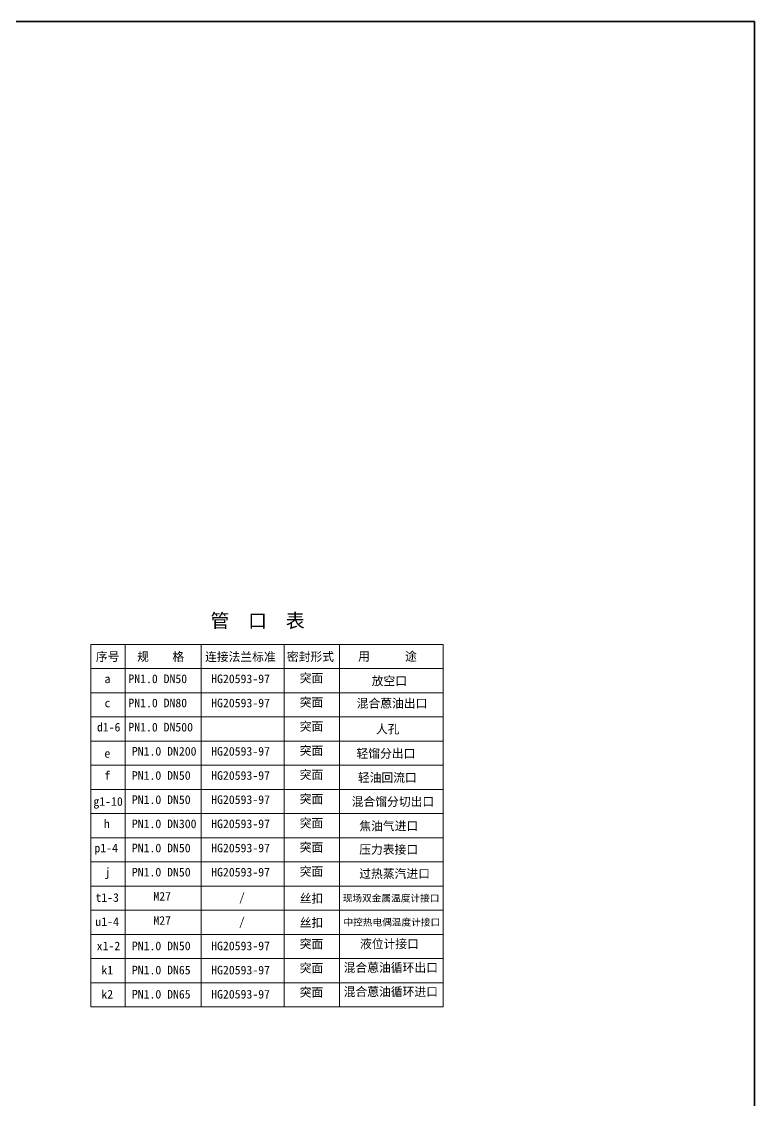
# Model space of a CAD drawing. Header units: millimetres. Extents: x -23892 to 57527, y -540 to 34444.
# Drawn here: x -12012 to -132, y 16945 to 34444 of the extents above; entities that cross this region are included whole.
import ezdxf

# ---------------------------------------------------------------- set-up
doc = ezdxf.new("R2010")
doc.units = ezdxf.units.MM
doc.layers.get('0').update_dxf_attribs({"lineweight": 0})
doc.layers.add('CAXA4', color=3, linetype='Continuous', lineweight=25)
doc.layers.add('粗实线', color=7, linetype='Continuous', lineweight=35)
doc.styles.get("Standard").update_dxf_attribs({"font": ''})
doc.styles.get('Standard').set_extended_font_data('FangSong')

msp = doc.modelspace()

# ---------------------------------------------------------------- linework, layer by layer
at = {"color": 0, "linetype": 'Continuous', "lineweight": 0}
for p, q in [((-10890.5666, 24340.6915), (-5178.5666, 24340.6915)), ((-10890.5666, 18460.6915), (-10890.5666, 24340.6915)), ((-10330.5666, 18460.6915), (-10330.5666, 24340.6915)), ((-9098.5666, 18460.6915), (-9098.5666, 24340.6915)), ((-7754.5666, 18460.6915), (-7754.5666, 24340.6915)), ((-6858.5666, 18460.6915), (-6858.5666, 24340.6915)), ((-5178.5666, 18460.6915), (-5178.5666, 24340.6915)), ((-10890.5666, 23948.6915), (-5178.5666, 23948.6915)), ((-10890.5666, 23556.6915), (-5178.5666, 23556.6915)), ((-10890.5666, 23164.6915), (-5178.5666, 23164.6915)), ((-10890.5666, 22772.6915), (-5178.5666, 22772.6915)), ((-10890.5666, 22380.6915), (-5178.5666, 22380.6915)), ((-10890.5666, 21988.6915), (-5178.5666, 21988.6915)), ((-10890.5666, 21596.6915), (-5178.5666, 21596.6915)), ((-10890.5666, 21204.6915), (-5178.5666, 21204.6915)), ((-10890.5666, 20812.6915), (-5178.5666, 20812.6915)), ((-10890.5666, 20420.6915), (-5178.5666, 20420.6915)), ((-10890.5666, 20028.6915), (-5178.5666, 20028.6915)), ((-10890.5666, 19636.6915), (-5178.5666, 19636.6915)), ((-10890.5666, 19244.6915), (-5178.5666, 19244.6915)), ((-10890.5666, 18852.6915), (-5178.5666, 18852.6915)), ((-10890.5666, 18460.6915), (-5178.5666, 18460.6915))]:
    msp.add_line(p, q, dxfattribs=at)
at = {"layer": '粗实线', "color": 1}
for p, q in [((-131.9875, 34443.5283), (-23891.9875, 34443.5283)), ((-131.9875, -396.4717), (-131.9875, 34443.5283))]:
    msp.add_line(p, q, dxfattribs=at)

# ---------------------------------------------------------------- texts
at = {"linetype": 'Continuous', "lineweight": 0, "insert": (-8949.3273, 24837.9457), "char_height": 224, "attachment_point": 1}
msp.add_mtext('\\fSimSun|b0|i0|p34;管  口  表', dxfattribs=at)
at = {"color": 0, "linetype": 'Continuous', "lineweight": 0, "attachment_point": 1}
for s, insert, char_height in [('\\fSimSun|b0|i0|p34;序号', (-10807.5652, 24211.9877), 140), ('\\fSimSun|b0|i0|p34;规    格', (-10139.2239, 24211.9877), 140), ('\\fSimSun|b0|i0|p34;连接法兰标准', (-9038.0026, 24208.6731), 140), ('\\fSimSun|b0|i0|p34;密封形式', (-7710.7839, 24211.9877), 140), ('\\fSimSun|b0|i0|p34;用      途', (-6557.0533, 24216.4071), 140), ('PN1.0 DN50', (-10280.8627, 23853.1336), 140), ('HG20593-97', (-8938.1589, 23853.1336), 140), ('{\\fSimSun|b0|i0|c134|p2;突面}', (-7503.5652, 23863.2803), 140), ('{\\fSimSun|b0|i0|c134|p2;放空口}', (-6336.4138, 23817.7779), 140), ('PN1.0 DN80', (-10280.8627, 23461.1336), 140), ('HG20593-97', (-8938.1589, 23461.1336), 140), ('{\\fSimSun|b0|i0|c134|p2;突面}', (-7503.5652, 23471.2803), 140), ('{\\fSimSun|b0|i0|c134|p34;混合蒽油出口}', (-6579.3192, 23454.1376), 140), ('{\\fSimSun|b0|i0|c134|p2;突面}', (-7503.5652, 23079.2803), 140), ('PN1.0 DN500', (-10280.8627, 23069.1336), 140), ('{\\fSimSun|b0|i0|c134|p34;人孔}', (-6267.2031, 23035.9877), 140), ('PN1.0 DN200', (-10223.948, 22677.1336), 140), ('HG20593-97', (-8938.1589, 22677.1336), 140), ('{\\fSimSun|b0|i0|c134|p2;突面}', (-7503.5652, 22687.2803), 140), ('{\\fSimSun|b0|i0|c134|p34;轻馏分出口}', (-6582.4459, 22640.6731), 140), ('PN1.0 DN50', (-10223.948, 22285.1336), 140), ('HG20593-97', (-8938.1589, 22285.1336), 140), ('{\\fSimSun|b0|i0|c134|p2;突面}', (-7503.5652, 22295.2803), 140), ('{\\fSimSun|b0|i0|c134|p34;轻油回流口}', (-6560.2284, 22249.7779), 140), ('PN1.0 DN50', (-10223.948, 21893.1336), 140), ('HG20593-97', (-8938.1589, 21893.1336), 140), ('{\\fSimSun|b0|i0|c134|p2;突面}', (-7503.5652, 21903.2803), 140), ('{\\fSimSun|b0|i0|c134|p34;混合馏分切出口}', (-6660.1138, 21859.9877), 140), ('{\\fSimSun|b0|i0|c134|p2;突面}', (-7503.5652, 21511.2803), 140), ('PN1.0 DN300', (-10223.948, 21501.1336), 140), ('HG20593-97', (-8938.1589, 21501.1336), 140), ('{\\fSimSun|b0|i0|c134|p34;焦油气进口}', (-6536.9779, 21464.6731), 140), ('PN1.0 DN50', (-10223.948, 21109.1336), 140), ('HG20593-97', (-8938.1589, 21109.1336), 140), ('{\\fSimSun|b0|i0|c134|p2;突面}', (-7503.5652, 21119.2803), 140), ('{\\fSimSun|b0|i0|c134|p34;压力表接口}', (-6538.1266, 21083.7217), 140), ('PN1.0 DN50', (-10223.948, 20717.1336), 140), ('HG20593-97', (-8938.1589, 20717.1336), 140), ('{\\fSimSun|b0|i0|c134|p2;突面}', (-7503.5652, 20727.2803), 140), ('{\\fSimSun|b0|i0|c134|p34;过热蒸汽进口}', (-6538.0469, 20691.1475), 140), ('\\fSimSun|b0|i0|p34;M27', (-9875.8275, 20325.1336), 140), ('\\fSimSun|b0|i0|p34;/', (-8487.2632, 20307.4558), 140), ('\\fSimSun|b0|i0|p34;丝扣', (-7503.5652, 20288.6731), 140), ('{\\fSimSun|b0|i0|c134|p2;现场双金属温度计接口}', (-6806.4063, 20280.8576), 112), ('\\fSimSun|b0|i0|p34;M27', (-9875.8275, 19933.1336), 140), ('\\fSimSun|b0|i0|p34;/', (-8487.2632, 19915.4558), 140), ('\\fSimSun|b0|i0|p34;丝扣', (-7503.5652, 19896.6731), 140), ('{\\fSimSun|b0|i0|c134|p2;中控热电偶温度计接口}', (-6793.7849, 19890.9981), 112), ('PN1.0 DN50', (-10223.948, 19520.8811), 140), ('HG20593-97', (-8938.1589, 19520.8811), 140), ('{\\fSimSun|b0|i0|c134|p2;突面}', (-7503.5652, 19551.2803), 140), ('{\\fSimSun|b0|i0|c134|p2;液位计接口}', (-6526.3933, 19552.8136), 140), ('PN1.0 DN65', (-10223.948, 19128.8811), 140), ('HG20593-97', (-8938.1589, 19128.8811), 140), ('{\\fSimSun|b0|i0|c134|p2;突面}', (-7503.5652, 19159.2803), 140), ('{\\fSimSun|b0|i0|c134|p34;混合蒽油循环出口}', (-6789.8606, 19168.3344), 140), ('PN1.0 DN65', (-10223.948, 18736.8811), 140), ('HG20593-97', (-8938.1589, 18736.8811), 140), ('{\\fSimSun|b0|i0|c134|p2;突面}', (-7503.5652, 18767.2803), 140), ('{\\fSimSun|b0|i0|c134|p34;混合蒽油循环进口}', (-6789.8606, 18776.3344), 140)]:
    msp.add_mtext(s, dxfattribs=dict(at, insert=insert, char_height=char_height))
at = {"layer": 'CAXA4', "linetype": 'Continuous', "lineweight": 0, "char_height": 140, "attachment_point": 1}
for s, insert in [('\\fSimSun|b0|i0|p34;a', (-10667.5785, 23853.1336)), ('{\\fSimSun|b0|i0|c0|p34;c}', (-10666.8415, 23461.1336)), ('{\\fSimSun|b0|i0|c0|p34;d1-6}', (-10790.4504, 23069.1336)), ('{\\fSimSun|b0|i0|c0|p34;e}', (-10669.7893, 22643.2126)), ('{\\fSimSun|b0|i0|c0|p34;f}', (-10669.0523, 22285.1336)), ('g1-10', (-10847.451, 21863.6149)), ('{\\fSimSun|b0|i0|c0|p34;h}', (-10677.8957, 21501.1336)), ('p1-4', (-10830.953, 21109.1336)), ('{\\fSimSun|b0|i0|c0|p34;j}', (-10663.8937, 20717.1336)), ('t1-3', (-10814.7656, 20304.8413)), ('u1-4', (-10814.7656, 19912.8413)), ('x1-2', (-10794.1371, 19520.4925)), ('k1', (-10719.0023, 19128.4925)), ('k2', (-10719.0023, 18736.4925))]:
    msp.add_mtext(s, dxfattribs=dict(at, insert=insert))

doc.saveas('drawing.dxf')
